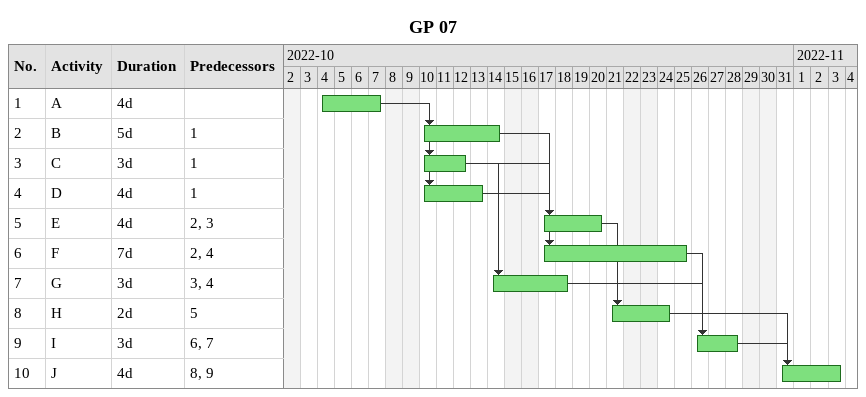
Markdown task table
GP 07

| ID | Task | Duration | Start | Finish | Predecessors |
|---|---|---|---|---|---|
| 1 | A | 4d | 2022-10-04 | 2022-10-07 |  |
| 2 | B | 5d | 2022-10-10 | 2022-10-14 | 1 |
| 3 | C | 3d | 2022-10-10 | 2022-10-12 | 1 |
| 4 | D | 4d | 2022-10-10 | 2022-10-13 | 1 |
| 5 | E | 4d | 2022-10-17 | 2022-10-20 | 2, 3 |
| 6 | F | 7d | 2022-10-17 | 2022-10-25 | 2, 4 |
| 7 | G | 3d | 2022-10-14 | 2022-10-18 | 3, 4 |
| 8 | H | 2d | 2022-10-21 | 2022-10-24 | 5 |
| 9 | I | 3d | 2022-10-26 | 2022-10-28 | 6, 7 |
| 10 | J | 4d | 2022-10-31 | 2022-11-03 | 8, 9 |
